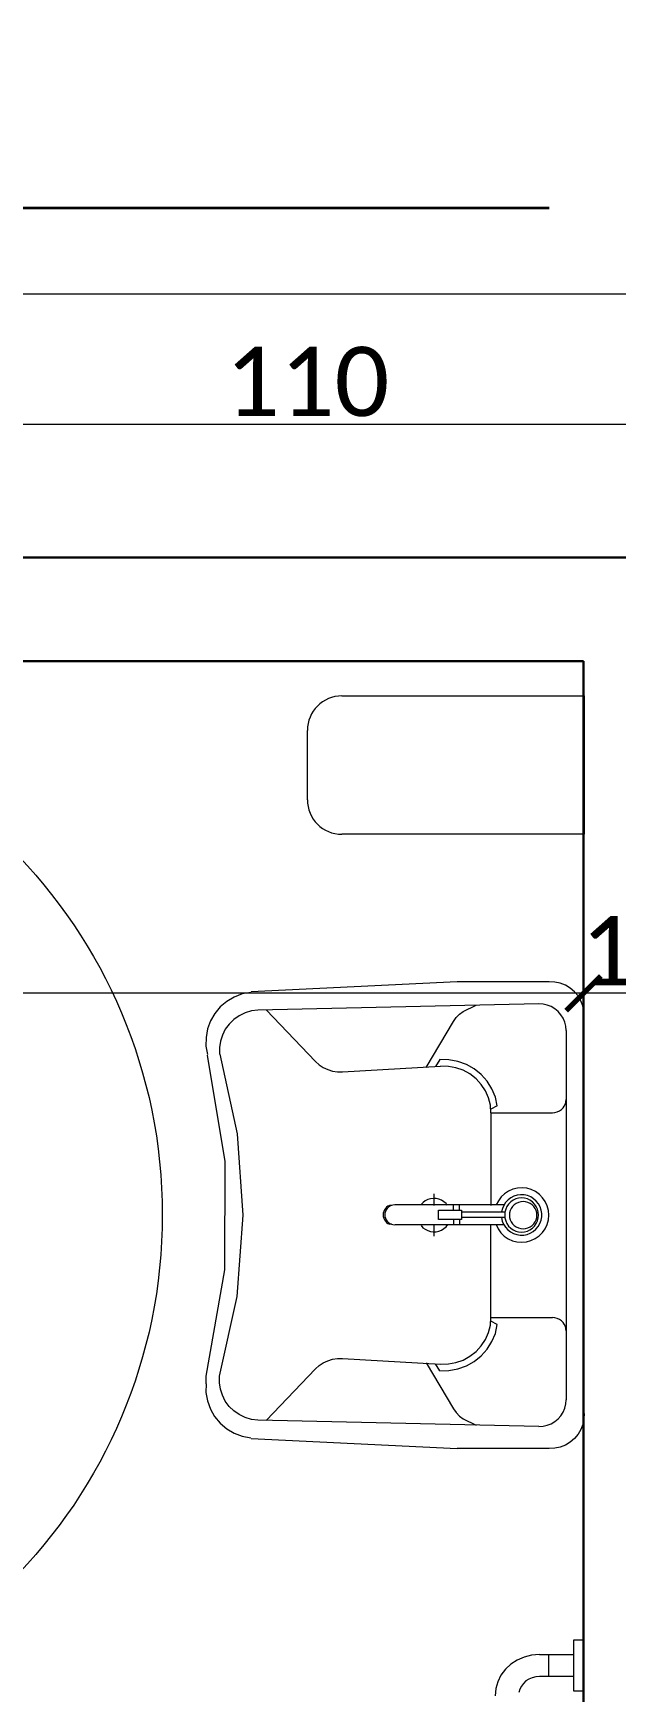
# Model space of a CAD drawing. Header units: centimetres. Extents: x -26724 to 60145, y -23645 to 6771.
# Drawn here: x -18664.7 to -18580.5, y -2839.2 to -2599.5 of the extents above; entities that cross this region are included whole.
import ezdxf

# ---------------------------------------------------------------- set-up
doc = ezdxf.new("R2010")
doc.units = ezdxf.units.CM
for name, pattern in [('ACAD_ISO04W100', [30, 24, -3, 0, -3]), ('AUSGEZOGEN', [0]), ('PUNKT2_S9', [0.35, 0.15, -0.1, 0, -0.1])]:
    doc.linetypes.add(name, pattern=pattern)
for name, color, linetype, lineweight in [('4.KOTE', 88, 'Continuous', 15), ('Moebel', 252, 'PUNKT2_S9', 13), ('zid', 7, 'Continuous', 40)]:
    doc.layers.add(name, color=color, linetype=linetype, lineweight=lineweight)
doc.layers.add('IZGLED 2', color=253, linetype='Continuous', lineweight=9, true_color=0x828282)
doc.styles.get("Standard").update_dxf_attribs({"font": 'calibri.ttf'})
doc.dimstyles.new('ja 1 50', dxfattribs={"dimtxt": 10, "dimasz": 5, "dimexe": 5, "dimexo": 5, "dimgap": 1, "dimtad": 1, "dimdec": 0, "dimtxsty": 'Standard', "dimblk": 'ARCHTICK', "dimcen": 2.5, "dimclrd": 256, "dimclrt": 7, "dimadec": 0, "dimazin": 0, "dimtfac": 1, "dimtdec": 0, "dimtix": 1, "dimtmove": 1, "dimatfit": 3, "dimldrblk": 'ARCHTICK', "dimfxl": 10, "dimfxlon": 1, "dimlwd": 0, "dimlwe": 9, "dimarcsym": 0})

# ---------------------------------------------------------------- blocks, each defined once
blk = doc.blocks.new('_ArchTick')
at = {"color": 0, "linetype": 'ByBlock', "const_width": 0.15}
blk.add_lwpolyline([(-0.5, -0.5), (0.5, 0.5)], dxfattribs=at)
blk = doc.blocks.new('*D2659')
at = {"layer": '4.KOTE', "color": 0, "lineweight": 9, "transparency": 16777216}
for p, q in [((-19851.49, -2772.29), (-19866.49, -2772.29)), ((-19854.88, -2922.3), (-19866.49, -2922.3))]:
    blk.add_line(p, q, dxfattribs=at)
at = {"layer": '4.KOTE', "lineweight": 0, "transparency": 16777216}
blk.add_line((-19861.49, -2772.29), (-19861.49, -2922.3), dxfattribs=at)
at = {"layer": 'Defpoints', "color": 0, "transparency": 16777216}
for p in [(0, -2772.29, 13.5), (-19861.49, -2922.3), (-19849.98, -2922.3, 13.5)]:
    blk.add_point(p, dxfattribs=at)
at = {"layer": '4.KOTE', "lineweight": 0, "transparency": 16777216, "xscale": 5, "yscale": 5, "zscale": 5}
for p, rotation in [((-19861.49, -2772.29), 90), ((-19861.49, -2922.3), 270)]:
    blk.add_blockref('_ArchTick', p, dxfattribs=dict(at, rotation=rotation))
at = {"layer": '4.KOTE', "color": 7, "transparency": 16777216, "insert": (-19867.61, -2847.29), "char_height": 10, "attachment_point": 5, "rotation": 90}
blk.add_mtext('150', dxfattribs=at)
blk = doc.blocks.new('*D2662')
at = {"layer": '4.KOTE', "color": 0, "lineweight": 9, "transparency": 16777216}
for p, q in [((-19656.35, -2602.26), (-19671.35, -2602.26)), ((-19666.35, -2667.26), (-19671.35, -2667.26))]:
    blk.add_line(p, q, dxfattribs=at)
at = {"layer": '4.KOTE', "lineweight": 0, "transparency": 16777216}
blk.add_line((-19666.35, -2602.26), (-19666.35, -2667.26), dxfattribs=at)
at = {"layer": 'Defpoints', "color": 0, "transparency": 16777216}
for p in [(0, -2602.26, 40.5), (-19666.35, -2667.26), (-19666.35, -2667.26)]:
    blk.add_point(p, dxfattribs=at)
at = {"layer": '4.KOTE', "lineweight": 0, "transparency": 16777216, "xscale": 5, "yscale": 5, "zscale": 5}
for p, rotation in [((-19666.35, -2602.26), 90), ((-19666.35, -2667.26), 270)]:
    blk.add_blockref('_ArchTick', p, dxfattribs=dict(at, rotation=rotation))
at = {"layer": '4.KOTE', "color": 7, "transparency": 16777216, "insert": (-19672.47, -2634.76), "char_height": 10, "attachment_point": 5, "rotation": 90}
blk.add_mtext('65', dxfattribs=at)
blk = doc.blocks.new('*D2670')
at = {"layer": '4.KOTE', "color": 0, "lineweight": 9, "transparency": 16777216}
for p, q in [((-18680.07, -2664.11), (-18680.07, -2651)), ((-18570.07, -2664.11), (-18570.07, -2651))]:
    blk.add_line(p, q, dxfattribs=at)
at = {"layer": '4.KOTE', "lineweight": 0, "transparency": 16777216}
blk.add_line((-18680.07, -2656), (-18570.07, -2656), dxfattribs=at)
at = {"layer": 'Defpoints', "color": 0, "transparency": 16777216}
for p in [(-18570.07, -2656), (-18680.07, -2675.26, 13.5), (-18570.07, -2675.26, 13.5)]:
    blk.add_point(p, dxfattribs=at)
at = {"layer": '4.KOTE', "lineweight": 0, "transparency": 16777216, "xscale": 5, "yscale": 5, "zscale": 5, "rotation": 180}
blk.add_blockref('_ArchTick', (-18680.07, -2656), dxfattribs=at)
at = {"layer": '4.KOTE', "lineweight": 0, "transparency": 16777216, "xscale": 5, "yscale": 5, "zscale": 5}
blk.add_blockref('_ArchTick', (-18570.07, -2656), dxfattribs=at)
at = {"layer": '4.KOTE', "color": 7, "transparency": 16777216, "insert": (-18625.07, -2649.88), "char_height": 10, "attachment_point": 5}
blk.add_mtext('110', dxfattribs=at)
blk = doc.blocks.new('*D2671')
at = {"layer": '4.KOTE', "color": 0, "lineweight": 9, "transparency": 16777216}
for p, q in [((-18955.07, -2646.51), (-18955.07, -2632.19)), ((-18570.07, -2646.51), (-18570.07, -2632.19))]:
    blk.add_line(p, q, dxfattribs=at)
at = {"layer": '4.KOTE', "lineweight": 0, "transparency": 16777216}
blk.add_line((-18570.07, -2637.19), (-18955.07, -2637.19), dxfattribs=at)
at = {"layer": 'Defpoints', "color": 0, "transparency": 16777216}
for p in [(-18955.07, -2637.19), (-18955.07, -2675.26, 13.5), (-18570.07, -2675.26, 13.5)]:
    blk.add_point(p, dxfattribs=at)
at = {"layer": '4.KOTE', "lineweight": 0, "transparency": 16777216, "xscale": 5, "yscale": 5, "zscale": 5, "rotation": 180}
blk.add_blockref('_ArchTick', (-18955.07, -2637.19), dxfattribs=at)
at = {"layer": '4.KOTE', "lineweight": 0, "transparency": 16777216, "xscale": 5, "yscale": 5, "zscale": 5}
blk.add_blockref('_ArchTick', (-18570.07, -2637.19), dxfattribs=at)
at = {"layer": '4.KOTE', "color": 7, "transparency": 16777216, "insert": (-18762.57, -2631.07), "char_height": 10, "attachment_point": 5}
blk.add_mtext('385', dxfattribs=at)
blk = doc.blocks.new('*D2672')
at = {"layer": '4.KOTE', "color": 0, "lineweight": 9, "transparency": 16777216}
for p, q in [((-18585.17, -2728.71), (-18585.17, -2743.24)), ((-18570.07, -2745.99), (-18570.07, -2733.24))]:
    blk.add_line(p, q, dxfattribs=at)
at = {"layer": '4.KOTE', "lineweight": 0, "transparency": 16777216}
for p, q in [((-18585.17, -2738.24), (-18590.17, -2738.24)), ((-18570.07, -2738.24), (-18585.17, -2738.24)), ((-18570.07, -2738.24), (-18565.07, -2738.24))]:
    blk.add_line(p, q, dxfattribs=at)
at = {"layer": 'Defpoints', "color": 0, "transparency": 16777216}
for p in [(-18585.17, -2690.26, 13.5), (-18585.17, -2738.24), (-18570.07, -2754.99, 13.5)]:
    blk.add_point(p, dxfattribs=at)
at = {"layer": '4.KOTE', "lineweight": 0, "transparency": 16777216, "xscale": 5, "yscale": 5, "zscale": 5}
blk.add_blockref('_ArchTick', (-18585.17, -2738.24), dxfattribs=at)
at = {"layer": '4.KOTE', "lineweight": 0, "transparency": 16777216, "xscale": 5, "yscale": 5, "zscale": 5, "rotation": 180}
blk.add_blockref('_ArchTick', (-18570.07, -2738.24), dxfattribs=at)
at = {"layer": '4.KOTE', "color": 7, "transparency": 16777216, "insert": (-18577.62, -2732.16), "char_height": 10, "attachment_point": 5}
blk.add_mtext('15', dxfattribs=at)
blk = doc.blocks.new('*D2673')
at = {"layer": '4.KOTE', "color": 0, "lineweight": 9, "transparency": 16777216}
for p, q in [((-18805.07, -2728.71), (-18805.07, -2743.24)), ((-18585.17, -2728.71), (-18585.17, -2743.24))]:
    blk.add_line(p, q, dxfattribs=at)
at = {"layer": '4.KOTE', "lineweight": 0, "transparency": 16777216}
blk.add_line((-18585.17, -2738.24), (-18805.07, -2738.24), dxfattribs=at)
at = {"layer": 'Defpoints', "color": 0, "transparency": 16777216}
for p in [(-18805.07, -2690.26, 13.5), (-18585.17, -2690.26, 13.5), (-18805.07, -2738.24)]:
    blk.add_point(p, dxfattribs=at)
at = {"layer": '4.KOTE', "lineweight": 0, "transparency": 16777216, "xscale": 5, "yscale": 5, "zscale": 5, "rotation": 180}
blk.add_blockref('_ArchTick', (-18805.07, -2738.24), dxfattribs=at)
at = {"layer": '4.KOTE', "lineweight": 0, "transparency": 16777216, "xscale": 5, "yscale": 5, "zscale": 5}
blk.add_blockref('_ArchTick', (-18585.17, -2738.24), dxfattribs=at)
at = {"layer": '4.KOTE', "color": 7, "transparency": 16777216, "insert": (-18695.12, -2732.12), "char_height": 10, "attachment_point": 5}
blk.add_mtext('220', dxfattribs=at)

msp = doc.modelspace()

# ---------------------------------------------------------------- linework, layer by layer
at = {"layer": 'IZGLED 2', "color": 32, "linetype": 'ACAD_ISO04W100', "lineweight": 35, "ltscale": 5}
msp.add_line((-19010.3, -2624.74), (-17833.63, -2624.74), dxfattribs=at)
at = {"layer": 'Moebel', "color": 252, "linetype": 'AUSGEZOGEN', "lineweight": 18, "transparency": 33554687}
for p, q in [((-18620.07, -2695.26, 13.5), (-18585.07, -2695.26, 13.5)), ((-18585.07, -2695.26, 13.5), (-18585.07, -2715.26, 13.5)), ((-18625.07, -2710.26, 13.5), (-18625.07, -2700.26, 13.5)), ((-18585.07, -2715.26, 13.5), (-18620.07, -2715.26, 13.5)), ((-18603.42, -2736.57, 13.5), (-18633.21, -2738.03, 13.5)), ((-18590.11, -2736.57, 13.5), (-18603.42, -2736.57, 13.5)), ((-18589.3, -2736.61, 13.5), (-18590.11, -2736.57, 13.5)), ((-18588.51, -2736.78, 13.5), (-18589.3, -2736.61, 13.5)), ((-18587.76, -2737.08, 13.5), (-18588.51, -2736.78, 13.5)), ((-18587.07, -2737.49, 13.5), (-18587.76, -2737.08, 13.5)), ((-18636.7, -2739.41, 13.5), (-18637.65, -2740.21, 13.5)), ((-18635.63, -2738.78, 13.5), (-18636.7, -2739.41, 13.5)), ((-18634.47, -2738.34, 13.5), (-18635.63, -2738.78, 13.5)), ((-18633.25, -2738.11, 13.5), (-18634.47, -2738.34, 13.5)), ((-18586.46, -2738.02, 13.5), (-18587.07, -2737.49, 13.5)), ((-18585.94, -2738.63, 13.5), (-18586.46, -2738.02, 13.5)), ((-18585.53, -2739.32, 13.5), (-18585.94, -2738.63, 13.5)), ((-18585.25, -2740.07, 13.5), (-18585.53, -2739.32, 13.5)), ((-18638.44, -2741.16, 13.5), (-18639.06, -2742.24, 13.5)), ((-18637.65, -2740.21, 13.5), (-18638.44, -2741.16, 13.5)), ((-18635.7, -2742.02, 13.5), (-18636.37, -2742.68, 13.5)), ((-18634.92, -2741.48, 13.5), (-18635.7, -2742.02, 13.5)), ((-18634.07, -2741.07, 13.5), (-18634.92, -2741.48, 13.5)), ((-18633.16, -2740.79, 13.5), (-18634.07, -2741.07, 13.5)), ((-18632.22, -2740.67, 13.5), (-18633.16, -2740.79, 13.5)), ((-18591.61, -2739.77, 13.5), (-18632.22, -2740.67, 13.5)), ((-18631, -2740.64, 13.5), (-18623.89, -2748.09, 13.5)), ((-18603.93, -2742.32, 13.5), (-18603.55, -2741.76, 13.5)), ((-18603.55, -2741.76, 13.5), (-18603.08, -2741.27, 13.5)), ((-18603.08, -2741.27, 13.5), (-18602.54, -2740.86, 13.5)), ((-18602.54, -2740.86, 13.5), (-18600.66, -2739.97, 13.5)), ((-18590.99, -2739.81, 13.5), (-18591.61, -2739.77, 13.5)), ((-18590.4, -2739.94, 13.5), (-18590.99, -2739.81, 13.5)), ((-18589.82, -2740.16, 13.5), (-18590.4, -2739.94, 13.5)), ((-18589.3, -2740.48, 13.5), (-18589.82, -2740.16, 13.5)), ((-18588.83, -2740.87, 13.5), (-18589.3, -2740.48, 13.5)), ((-18588.42, -2741.33, 13.5), (-18588.83, -2740.87, 13.5)), ((-18588.1, -2741.85, 13.5), (-18588.42, -2741.33, 13.5)), ((-18587.86, -2742.42, 13.5), (-18588.1, -2741.85, 13.5)), ((-18585.09, -2740.85, 13.5), (-18585.25, -2740.07, 13.5)), ((-18585.07, -2741.65, 13.5), (-18585.09, -2740.85, 13.5)), ((-18585.07, -2798.95, 13.5), (-18585.07, -2741.65, 13.5)), ((-18639.49, -2743.4, 13.5), (-18639.71, -2744.62, 13.5)), ((-18639.06, -2742.24, 13.5), (-18639.49, -2743.4, 13.5)), ((-18637.35, -2744.27, 13.5), (-18637.64, -2745.17, 13.5)), ((-18636.93, -2743.44, 13.5), (-18637.35, -2744.27, 13.5)), ((-18636.37, -2742.68, 13.5), (-18636.93, -2743.44, 13.5)), ((-18607.88, -2748.98, 13.5), (-18603.93, -2742.32, 13.5)), ((-18587.71, -2743.01, 13.5), (-18587.86, -2742.42, 13.5)), ((-18587.67, -2743.63, 13.5), (-18587.71, -2743.01, 13.5)), ((-18587.67, -2743.63, 13.5), (-18587.67, -2796.98, 13.5)), ((-18639.71, -2744.62, 13.5), (-18639.72, -2745.86, 13.5)), ((-18639.72, -2745.86, 13.5), (-18639.52, -2747.09, 13.5)), ((-18637.64, -2745.17, 13.5), (-18637.77, -2746.09, 13.5)), ((-18637.77, -2746.09, 13.5), (-18637.75, -2747.03, 13.5)), ((-18636.94, -2762.57, 13.5), (-18639.5, -2747.16, 13.5)), ((-18637.68, -2747.06, 13.5), (-18637.68, -2747.06, 13.5)), ((-18635.17, -2758.57, 13.5), (-18637.68, -2747.06, 13.5)), ((-18623.89, -2748.09, 13.5), (-18623.36, -2748.57, 13.5)), ((-18623.36, -2748.57, 13.5), (-18622.77, -2748.97, 13.5)), ((-18622.77, -2748.97, 13.5), (-18622.12, -2749.27, 13.5)), ((-18620.01, -2749.6, 13.5), (-18605.81, -2748.78, 13.5)), ((-18605.9, -2747.83, 13.5), (-18606.55, -2748.83, 13.5)), ((-18604.6, -2747.85, 13.5), (-18605.9, -2747.83, 13.5)), ((-18604.69, -2748.8, 13.5), (-18605.81, -2748.79, 13.5)), ((-18603.6, -2749, 13.5), (-18604.69, -2748.8, 13.5)), ((-18603.31, -2748.08, 13.5), (-18604.6, -2747.85, 13.5)), ((-18602.54, -2749.37, 13.5), (-18603.6, -2749, 13.5)), ((-18602.08, -2748.52, 13.5), (-18603.31, -2748.08, 13.5)), ((-18600.95, -2749.16, 13.5), (-18602.08, -2748.52, 13.5)), ((-18599.93, -2749.97, 13.5), (-18600.95, -2749.16, 13.5)), ((-18622.12, -2749.27, 13.5), (-18621.44, -2749.48, 13.5)), ((-18621.44, -2749.48, 13.5), (-18620.73, -2749.59, 13.5)), ((-18620.73, -2749.59, 13.5), (-18620.01, -2749.6, 13.5)), ((-18601.57, -2749.9, 13.5), (-18602.54, -2749.37, 13.5)), ((-18600.69, -2750.59, 13.5), (-18601.57, -2749.9, 13.5)), ((-18599.94, -2751.4, 13.5), (-18600.69, -2750.59, 13.5)), ((-18599.34, -2752.32, 13.5), (-18599.94, -2751.4, 13.5)), ((-18599.07, -2750.94, 13.5), (-18599.93, -2749.97, 13.5)), ((-18598.39, -2752.04, 13.5), (-18599.07, -2750.94, 13.5)), ((-18598.89, -2753.33, 13.5), (-18599.34, -2752.32, 13.5)), ((-18598.62, -2754.4, 13.5), (-18598.89, -2753.33, 13.5)), ((-18597.9, -2753.23, 13.5), (-18598.39, -2752.04, 13.5)), ((-18597.62, -2754.49, 13.5), (-18597.9, -2753.23, 13.5)), ((-18587.78, -2754.23, 13.5), (-18587.7, -2753.91, 13.5)), ((-18587.7, -2753.91, 13.5), (-18587.67, -2753.57, 13.5)), ((-18598.53, -2755.5, 13.5), (-18598.62, -2754.4, 13.5)), ((-18597.62, -2754.49, 13.5), (-18598.55, -2754.97, 13.5)), ((-18598.53, -2755.5, 13.5), (-18589.62, -2755.5, 13.5)), ((-18598.53, -2755.5, 13.5), (-18598.53, -2768.9, 13.5)), ((-18589.62, -2755.5, 13.5), (-18589.28, -2755.47, 13.5)), ((-18589.28, -2755.47, 13.5), (-18588.95, -2755.38, 13.5)), ((-18588.95, -2755.38, 13.5), (-18588.64, -2755.24, 13.5)), ((-18588.64, -2755.24, 13.5), (-18588.36, -2755.05, 13.5)), ((-18588.36, -2755.05, 13.5), (-18588.12, -2754.81, 13.5)), ((-18588.12, -2754.81, 13.5), (-18587.93, -2754.54, 13.5)), ((-18587.93, -2754.54, 13.5), (-18587.78, -2754.23, 13.5)), ((-18634.33, -2770.32, 13.5), (-18635.17, -2758.57, 13.5)), ((-18637.01, -2778.2, 13.5), (-18636.94, -2762.57, 13.5)), ((-18608.02, -2768.25, 13.5), (-18608.35, -2768.49, 13.5)), ((-18607.65, -2768.06, 13.5), (-18608.02, -2768.25, 13.5)), ((-18607.26, -2767.95, 13.5), (-18607.65, -2768.06, 13.5)), ((-18606.86, -2767.9, 13.5), (-18607.26, -2767.95, 13.5)), ((-18606.45, -2767.91, 13.5), (-18606.86, -2767.9, 13.5)), ((-18606.76, -2768.9, 13.5), (-18606.76, -2767.24, 13.5)), ((-18606.05, -2768, 13.5), (-18606.45, -2767.91, 13.5)), ((-18605.67, -2768.15, 13.5), (-18606.05, -2768, 13.5)), ((-18605.32, -2768.37, 13.5), (-18605.67, -2768.15, 13.5)), ((-18605.02, -2768.64, 13.5), (-18605.32, -2768.37, 13.5)), ((-18597.46, -2768.22, 13.5), (-18597.77, -2768.83, 13.5)), ((-18597.06, -2767.67, 13.5), (-18597.46, -2768.22, 13.5)), ((-18596.57, -2767.2, 13.5), (-18597.06, -2767.67, 13.5)), ((-18596, -2766.83, 13.5), (-18596.57, -2767.2, 13.5)), ((-18596.06, -2768.1, 13.5), (-18596.41, -2768.47, 13.5)), ((-18595.66, -2767.8, 13.5), (-18596.06, -2768.1, 13.5)), ((-18595.38, -2766.55, 13.5), (-18596, -2766.83, 13.5)), ((-18595.68, -2768.38, 13.5), (-18595.98, -2768.69, 13.5)), ((-18595.33, -2768.14, 13.5), (-18595.68, -2768.38, 13.5)), ((-18595.22, -2767.57, 13.5), (-18595.66, -2767.8, 13.5)), ((-18594.72, -2766.39, 13.5), (-18595.38, -2766.55, 13.5)), ((-18594.94, -2767.95, 13.5), (-18595.33, -2768.14, 13.5)), ((-18594.74, -2767.42, 13.5), (-18595.22, -2767.57, 13.5)), ((-18594.53, -2767.84, 13.5), (-18594.94, -2767.95, 13.5)), ((-18594.25, -2767.36, 13.5), (-18594.74, -2767.42, 13.5)), ((-18594.04, -2766.34, 13.5), (-18594.72, -2766.39, 13.5)), ((-18594.22, -2768.37, 13.5), (-18594.56, -2768.45, 13.5)), ((-18594.11, -2767.8, 13.5), (-18594.53, -2767.84, 13.5)), ((-18593.75, -2767.38, 13.5), (-18594.25, -2767.36, 13.5)), ((-18593.87, -2768.34, 13.5), (-18594.22, -2768.37, 13.5)), ((-18593.68, -2767.84, 13.5), (-18594.11, -2767.8, 13.5)), ((-18593.36, -2766.41, 13.5), (-18594.04, -2766.34, 13.5)), ((-18593.53, -2768.37, 13.5), (-18593.87, -2768.34, 13.5)), ((-18593.26, -2767.48, 13.5), (-18593.75, -2767.38, 13.5)), ((-18593.27, -2767.95, 13.5), (-18593.68, -2767.84, 13.5)), ((-18593.19, -2768.45, 13.5), (-18593.53, -2768.37, 13.5)), ((-18592.7, -2766.6, 13.5), (-18593.36, -2766.41, 13.5)), ((-18592.89, -2768.14, 13.5), (-18593.27, -2767.95, 13.5)), ((-18592.79, -2767.67, 13.5), (-18593.26, -2767.48, 13.5)), ((-18592.54, -2768.38, 13.5), (-18592.89, -2768.14, 13.5)), ((-18592.37, -2767.93, 13.5), (-18592.79, -2767.67, 13.5)), ((-18592.09, -2766.9, 13.5), (-18592.7, -2766.6, 13.5)), ((-18592.24, -2768.69, 13.5), (-18592.54, -2768.38, 13.5)), ((-18591.99, -2768.26, 13.5), (-18592.37, -2767.93, 13.5)), ((-18591.54, -2767.3, 13.5), (-18592.09, -2766.9, 13.5)), ((-18591.68, -2768.65, 13.5), (-18591.99, -2768.26, 13.5)), ((-18591.06, -2767.78, 13.5), (-18591.54, -2767.3, 13.5)), ((-18590.68, -2768.35, 13.5), (-18591.06, -2767.78, 13.5)), ((-18590.4, -2768.97, 13.5), (-18590.68, -2768.35, 13.5)), ((-18635.2, -2782.07, 13.5), (-18634.33, -2770.32, 13.5)), ((-18614.09, -2770.02, 13.5), (-18614.11, -2770.26, 13.5)), ((-18614.11, -2770.26, 13.5), (-18614.09, -2770.5, 13.5)), ((-18614.03, -2769.78, 13.5), (-18614.09, -2770.02, 13.5)), ((-18614.09, -2770.5, 13.5), (-18614.03, -2770.74, 13.5)), ((-18613.93, -2769.55, 13.5), (-18614.03, -2769.78, 13.5)), ((-18614.03, -2770.74, 13.5), (-18613.93, -2770.96, 13.5)), ((-18613.79, -2769.35, 13.5), (-18613.93, -2769.55, 13.5)), ((-18613.85, -2770.01, 13.5), (-18613.87, -2770.26, 13.5)), ((-18613.87, -2770.26, 13.5), (-18613.85, -2770.51, 13.5)), ((-18613.78, -2769.77, 13.5), (-18613.85, -2770.01, 13.5)), ((-18613.85, -2770.51, 13.5), (-18613.78, -2770.75, 13.5)), ((-18613.63, -2769.17, 13.5), (-18613.79, -2769.35, 13.5)), ((-18613.68, -2769.54, 13.5), (-18613.78, -2769.77, 13.5)), ((-18613.78, -2770.75, 13.5), (-18613.68, -2770.97, 13.5)), ((-18613.53, -2769.34, 13.5), (-18613.68, -2769.54, 13.5)), ((-18613.43, -2769.02, 13.5), (-18613.63, -2769.17, 13.5)), ((-18613.36, -2769.16, 13.5), (-18613.53, -2769.34, 13.5)), ((-18613.21, -2768.91, 13.5), (-18613.43, -2769.02, 13.5)), ((-18613.15, -2769.02, 13.5), (-18613.36, -2769.16, 13.5)), ((-18612.91, -2768.91, 13.5), (-18613.21, -2768.91, 13.5)), ((-18612.93, -2768.92, 13.5), (-18613.15, -2769.02, 13.5)), ((-18612.69, -2768.85, 13.5), (-18612.93, -2768.92, 13.5)), ((-18612.44, -2768.83, 13.5), (-18612.69, -2768.85, 13.5)), ((-18596.65, -2768.83, 13.5), (-18612.44, -2768.83, 13.5)), ((-18608.35, -2768.49, 13.5), (-18608.63, -2768.78, 13.5)), ((-18606.11, -2769.57, 13.5), (-18602.81, -2769.57, 13.5)), ((-18606.11, -2770.95, 13.5), (-18606.11, -2769.57, 13.5)), ((-18604.84, -2768.9, 13.5), (-18605.02, -2768.64, 13.5)), ((-18603.93, -2769.57, 13.5), (-18603.93, -2768.83, 13.5)), ((-18603.08, -2769.57, 13.5), (-18603.08, -2768.83, 13.5)), ((-18602.81, -2769.57, 13.5), (-18602.81, -2770.95, 13.5)), ((-18596.55, -2769.89, 13.5), (-18602.81, -2769.89, 13.5)), ((-18596.55, -2770.66, 13.5), (-18602.81, -2770.66, 13.5)), ((-18597.77, -2768.83, 13.5), (-18597.77, -2768.83, 13.5)), ((-18597.01, -2770.66, 13.5), (-18596.9, -2771.15, 13.5)), ((-18596.88, -2769.35, 13.5), (-18597, -2769.83, 13.5)), ((-18597, -2769.83, 13.5), (-18597, -2769.83, 13.5)), ((-18596.68, -2768.89, 13.5), (-18596.88, -2769.35, 13.5)), ((-18596.41, -2768.47, 13.5), (-18596.68, -2768.89, 13.5)), ((-18596.51, -2769.85, 13.5), (-18596.55, -2770.28, 13.5)), ((-18596.55, -2770.28, 13.5), (-18596.51, -2770.71, 13.5)), ((-18596.4, -2769.43, 13.5), (-18596.51, -2769.85, 13.5)), ((-18596.51, -2770.71, 13.5), (-18596.4, -2771.12, 13.5)), ((-18596.22, -2769.04, 13.5), (-18596.4, -2769.43, 13.5)), ((-18595.98, -2768.69, 13.5), (-18596.22, -2769.04, 13.5)), ((-18595.84, -2769.96, 13.5), (-18595.87, -2770.3, 13.5)), ((-18595.87, -2770.3, 13.5), (-18595.84, -2770.64, 13.5)), ((-18595.75, -2769.63, 13.5), (-18595.84, -2769.96, 13.5)), ((-18595.84, -2770.64, 13.5), (-18595.75, -2770.98, 13.5)), ((-18595.6, -2769.32, 13.5), (-18595.75, -2769.63, 13.5)), ((-18595.4, -2769.04, 13.5), (-18595.6, -2769.32, 13.5)), ((-18595.4, -2769.04, 13.5), (-18595.6, -2769.32, 13.5)), ((-18595.16, -2768.8, 13.5), (-18595.4, -2769.04, 13.5)), ((-18594.87, -2768.6, 13.5), (-18595.16, -2768.8, 13.5)), ((-18594.56, -2768.45, 13.5), (-18594.87, -2768.6, 13.5)), ((-18592.88, -2768.6, 13.5), (-18593.19, -2768.45, 13.5)), ((-18592.59, -2768.8, 13.5), (-18592.88, -2768.6, 13.5)), ((-18592.34, -2769.04, 13.5), (-18592.59, -2768.8, 13.5)), ((-18592.34, -2769.04, 13.5), (-18592.59, -2768.8, 13.5)), ((-18592.14, -2769.32, 13.5), (-18592.34, -2769.04, 13.5)), ((-18591.99, -2769.04, 13.5), (-18592.24, -2768.69, 13.5)), ((-18592, -2769.63, 13.5), (-18592.14, -2769.32, 13.5)), ((-18591.91, -2769.96, 13.5), (-18592, -2769.63, 13.5)), ((-18592, -2770.98, 13.5), (-18591.91, -2770.64, 13.5)), ((-18591.81, -2769.43, 13.5), (-18591.99, -2769.04, 13.5)), ((-18591.88, -2770.3, 13.5), (-18591.91, -2769.96, 13.5)), ((-18591.91, -2770.64, 13.5), (-18591.88, -2770.3, 13.5)), ((-18591.7, -2769.85, 13.5), (-18591.81, -2769.43, 13.5)), ((-18591.81, -2771.12, 13.5), (-18591.7, -2770.71, 13.5)), ((-18591.67, -2770.28, 13.5), (-18591.7, -2769.85, 13.5)), ((-18591.67, -2770.28, 13.5), (-18591.7, -2769.85, 13.5)), ((-18591.7, -2770.71, 13.5), (-18591.67, -2770.28, 13.5)), ((-18591.44, -2769.09, 13.5), (-18591.68, -2768.65, 13.5)), ((-18591.27, -2769.56, 13.5), (-18591.44, -2769.09, 13.5)), ((-18591.29, -2771.05, 13.5), (-18591.2, -2770.56, 13.5)), ((-18591.19, -2770.06, 13.5), (-18591.27, -2769.56, 13.5)), ((-18591.2, -2770.56, 13.5), (-18591.19, -2770.06, 13.5)), ((-18590.23, -2769.62, 13.5), (-18590.4, -2768.97, 13.5)), ((-18590.24, -2770.98, 13.5), (-18590.17, -2770.3, 13.5)), ((-18590.17, -2770.3, 13.5), (-18590.23, -2769.62, 13.5)), ((-18613.93, -2770.96, 13.5), (-18613.79, -2771.17, 13.5)), ((-18613.79, -2771.17, 13.5), (-18613.63, -2771.35, 13.5)), ((-18613.68, -2770.97, 13.5), (-18613.53, -2771.18, 13.5)), ((-18613.63, -2771.35, 13.5), (-18613.43, -2771.49, 13.5)), ((-18613.53, -2771.18, 13.5), (-18613.36, -2771.35, 13.5)), ((-18613.43, -2771.49, 13.5), (-18613.21, -2771.61, 13.5)), ((-18613.36, -2771.35, 13.5), (-18613.15, -2771.5, 13.5)), ((-18612.91, -2771.61, 13.5), (-18613.21, -2771.61, 13.5)), ((-18613.15, -2771.5, 13.5), (-18612.93, -2771.6, 13.5)), ((-18612.93, -2771.6, 13.5), (-18612.69, -2771.67, 13.5)), ((-18612.69, -2771.67, 13.5), (-18612.44, -2771.69, 13.5)), ((-18596.67, -2771.69, 13.5), (-18612.39, -2771.69, 13.5)), ((-18608.64, -2771.82, 13.5), (-18608.36, -2772.11, 13.5)), ((-18608.36, -2772.11, 13.5), (-18608.03, -2772.35, 13.5)), ((-18608.03, -2772.35, 13.5), (-18607.66, -2772.54, 13.5)), ((-18607.66, -2772.54, 13.5), (-18607.27, -2772.66, 13.5)), ((-18607.27, -2772.66, 13.5), (-18606.87, -2772.71, 13.5)), ((-18606.87, -2772.71, 13.5), (-18606.46, -2772.69, 13.5)), ((-18606.76, -2773.36, 13.5), (-18606.76, -2771.69, 13.5)), ((-18606.46, -2772.69, 13.5), (-18606.06, -2772.61, 13.5)), ((-18602.81, -2770.95, 13.5), (-18606.11, -2770.95, 13.5)), ((-18606.06, -2772.61, 13.5), (-18605.68, -2772.46, 13.5)), ((-18605.68, -2772.46, 13.5), (-18605.33, -2772.24, 13.5)), ((-18605.33, -2772.24, 13.5), (-18605.03, -2771.97, 13.5)), ((-18605.03, -2771.97, 13.5), (-18604.77, -2771.66, 13.5)), ((-18603.93, -2770.95, 13.5), (-18603.93, -2771.72, 13.5)), ((-18603.08, -2770.95, 13.5), (-18603.08, -2771.72, 13.5)), ((-18598.53, -2785.11, 13.5), (-18598.53, -2771.69, 13.5)), ((-18597.79, -2771.67, 13.5), (-18597.49, -2772.29, 13.5)), ((-18597.49, -2772.29, 13.5), (-18597.09, -2772.84, 13.5)), ((-18597.09, -2772.84, 13.5), (-18596.61, -2773.32, 13.5)), ((-18596.9, -2771.15, 13.5), (-18596.71, -2771.61, 13.5)), ((-18596.71, -2771.61, 13.5), (-18596.44, -2772.04, 13.5)), ((-18596.44, -2772.04, 13.5), (-18596.11, -2772.41, 13.5)), ((-18596.4, -2771.12, 13.5), (-18596.22, -2771.51, 13.5)), ((-18596.22, -2771.51, 13.5), (-18595.98, -2771.87, 13.5)), ((-18596.11, -2772.41, 13.5), (-18595.71, -2772.72, 13.5)), ((-18595.98, -2771.87, 13.5), (-18595.68, -2772.17, 13.5)), ((-18595.75, -2770.98, 13.5), (-18595.6, -2771.29, 13.5)), ((-18595.71, -2772.72, 13.5), (-18595.27, -2772.96, 13.5)), ((-18595.68, -2772.17, 13.5), (-18595.33, -2772.42, 13.5)), ((-18595.6, -2771.29, 13.5), (-18595.4, -2771.57, 13.5)), ((-18595.4, -2771.57, 13.5), (-18595.16, -2771.81, 13.5)), ((-18595.33, -2772.42, 13.5), (-18594.94, -2772.6, 13.5)), ((-18595.27, -2772.96, 13.5), (-18594.8, -2773.12, 13.5)), ((-18595.16, -2771.81, 13.5), (-18594.87, -2772.01, 13.5)), ((-18594.94, -2772.6, 13.5), (-18594.53, -2772.71, 13.5)), ((-18594.87, -2772.01, 13.5), (-18594.56, -2772.15, 13.5)), ((-18594.8, -2773.12, 13.5), (-18594.31, -2773.19, 13.5)), ((-18594.56, -2772.15, 13.5), (-18594.22, -2772.24, 13.5)), ((-18594.53, -2772.71, 13.5), (-18594.11, -2772.75, 13.5)), ((-18594.31, -2773.19, 13.5), (-18593.8, -2773.19, 13.5)), ((-18594.22, -2772.24, 13.5), (-18593.87, -2772.27, 13.5)), ((-18594.11, -2772.75, 13.5), (-18593.68, -2772.71, 13.5)), ((-18593.87, -2772.27, 13.5), (-18593.53, -2772.24, 13.5)), ((-18593.8, -2773.19, 13.5), (-18593.31, -2773.09, 13.5)), ((-18593.68, -2772.71, 13.5), (-18593.27, -2772.6, 13.5)), ((-18593.53, -2772.24, 13.5), (-18593.19, -2772.15, 13.5)), ((-18593.31, -2773.09, 13.5), (-18592.85, -2772.91, 13.5)), ((-18593.27, -2772.6, 13.5), (-18592.89, -2772.42, 13.5)), ((-18593.19, -2772.15, 13.5), (-18592.88, -2772.01, 13.5)), ((-18592.89, -2772.42, 13.5), (-18592.54, -2772.17, 13.5)), ((-18592.88, -2772.01, 13.5), (-18592.59, -2771.81, 13.5)), ((-18592.85, -2772.91, 13.5), (-18592.41, -2772.66, 13.5)), ((-18592.59, -2771.81, 13.5), (-18592.34, -2771.57, 13.5)), ((-18592.54, -2772.17, 13.5), (-18592.24, -2771.87, 13.5)), ((-18592.41, -2772.66, 13.5), (-18592.03, -2772.34, 13.5)), ((-18592.34, -2771.57, 13.5), (-18592.14, -2771.29, 13.5)), ((-18592.24, -2771.87, 13.5), (-18591.99, -2771.51, 13.5)), ((-18592.14, -2771.29, 13.5), (-18592, -2770.98, 13.5)), ((-18592.03, -2772.34, 13.5), (-18591.71, -2771.95, 13.5)), ((-18591.99, -2771.51, 13.5), (-18591.81, -2771.12, 13.5)), ((-18591.71, -2771.95, 13.5), (-18591.46, -2771.52, 13.5)), ((-18591.58, -2773.29, 13.5), (-18591.1, -2772.81, 13.5)), ((-18591.46, -2771.52, 13.5), (-18591.29, -2771.05, 13.5)), ((-18591.1, -2772.81, 13.5), (-18590.71, -2772.26, 13.5)), ((-18590.71, -2772.26, 13.5), (-18590.42, -2771.64, 13.5)), ((-18590.42, -2771.64, 13.5), (-18590.24, -2770.98, 13.5)), ((-18596.61, -2773.32, 13.5), (-18596.05, -2773.7, 13.5)), ((-18596.05, -2773.7, 13.5), (-18595.43, -2773.99, 13.5)), ((-18595.43, -2773.99, 13.5), (-18594.77, -2774.16, 13.5)), ((-18594.77, -2774.16, 13.5), (-18594.09, -2774.21, 13.5)), ((-18594.09, -2774.21, 13.5), (-18593.41, -2774.15, 13.5)), ((-18593.41, -2774.15, 13.5), (-18592.75, -2773.97, 13.5)), ((-18592.75, -2773.97, 13.5), (-18592.14, -2773.68, 13.5)), ((-18592.14, -2773.68, 13.5), (-18591.58, -2773.29, 13.5)), ((-18639.71, -2793.58, 13.5), (-18637.01, -2778.2, 13.5)), ((-18637.75, -2793.58, 13.5), (-18635.2, -2782.07, 13.5)), ((-18598.62, -2786.21, 13.5), (-18598.53, -2785.11, 13.5)), ((-18598.53, -2785.11, 13.5), (-18589.62, -2785.11, 13.5)), ((-18589.28, -2785.14, 13.5), (-18589.62, -2785.11, 13.5)), ((-18588.95, -2785.23, 13.5), (-18589.28, -2785.14, 13.5)), ((-18599.34, -2788.28, 13.5), (-18598.89, -2787.27, 13.5)), ((-18598.89, -2787.27, 13.5), (-18598.62, -2786.21, 13.5)), ((-18597.62, -2786.12, 13.5), (-18598.55, -2785.63, 13.5)), ((-18598.39, -2788.57, 13.5), (-18597.9, -2787.38, 13.5)), ((-18597.9, -2787.38, 13.5), (-18597.62, -2786.12, 13.5)), ((-18588.64, -2785.37, 13.5), (-18588.95, -2785.23, 13.5)), ((-18588.36, -2785.56, 13.5), (-18588.64, -2785.37, 13.5)), ((-18588.12, -2785.8, 13.5), (-18588.36, -2785.56, 13.5)), ((-18587.93, -2786.07, 13.5), (-18588.12, -2785.8, 13.5)), ((-18587.78, -2786.37, 13.5), (-18587.93, -2786.07, 13.5)), ((-18587.7, -2786.7, 13.5), (-18587.78, -2786.37, 13.5)), ((-18587.67, -2787.03, 13.5), (-18587.7, -2786.7, 13.5)), ((-18600.69, -2790.02, 13.5), (-18599.94, -2789.21, 13.5)), ((-18599.94, -2789.21, 13.5), (-18599.34, -2788.28, 13.5)), ((-18599.93, -2790.64, 13.5), (-18599.07, -2789.67, 13.5)), ((-18599.07, -2789.67, 13.5), (-18598.39, -2788.57, 13.5)), ((-18623.89, -2792.51, 13.5), (-18623.36, -2792.03, 13.5)), ((-18623.36, -2792.03, 13.5), (-18622.77, -2791.64, 13.5)), ((-18622.77, -2791.64, 13.5), (-18622.12, -2791.33, 13.5)), ((-18622.12, -2791.33, 13.5), (-18621.44, -2791.12, 13.5)), ((-18621.44, -2791.12, 13.5), (-18620.73, -2791.01, 13.5)), ((-18620.73, -2791.01, 13.5), (-18620.01, -2791.01, 13.5)), ((-18620.01, -2791.01, 13.5), (-18605.81, -2791.82, 13.5)), ((-18607.88, -2791.63, 13.5), (-18603.93, -2798.29, 13.5)), ((-18605.9, -2792.78, 13.5), (-18606.55, -2791.77, 13.5)), ((-18605.81, -2791.82, 13.5), (-18604.69, -2791.8, 13.5)), ((-18604.69, -2791.8, 13.5), (-18603.6, -2791.61, 13.5)), ((-18603.6, -2791.61, 13.5), (-18602.54, -2791.24, 13.5)), ((-18603.31, -2792.53, 13.5), (-18602.08, -2792.09, 13.5)), ((-18602.54, -2791.24, 13.5), (-18601.57, -2790.7, 13.5)), ((-18602.08, -2792.09, 13.5), (-18600.95, -2791.45, 13.5)), ((-18601.57, -2790.7, 13.5), (-18600.69, -2790.02, 13.5)), ((-18600.95, -2791.45, 13.5), (-18599.93, -2790.64, 13.5)), ((-18639.71, -2794.66, 13.5), (-18639.72, -2795.91, 13.5)), ((-18639.71, -2794.66, 13.5), (-18639.71, -2793.58, 13.5)), ((-18637.77, -2794.51, 13.5), (-18637.75, -2793.58, 13.5)), ((-18637.64, -2795.44, 13.5), (-18637.77, -2794.51, 13.5)), ((-18631, -2799.96, 13.5), (-18623.89, -2792.51, 13.5)), ((-18605.9, -2792.78, 13.5), (-18604.6, -2792.76, 13.5)), ((-18604.6, -2792.76, 13.5), (-18603.31, -2792.53, 13.5)), ((-18639.72, -2795.91, 13.5), (-18639.5, -2797.14, 13.5)), ((-18639.5, -2797.14, 13.5), (-18639.08, -2798.32, 13.5)), ((-18637.35, -2796.33, 13.5), (-18637.64, -2795.44, 13.5)), ((-18636.93, -2797.17, 13.5), (-18637.35, -2796.33, 13.5)), ((-18636.37, -2797.93, 13.5), (-18636.93, -2797.17, 13.5)), ((-18587.71, -2797.59, 13.5), (-18587.67, -2796.98, 13.5)), ((-18639.08, -2798.32, 13.5), (-18638.47, -2799.41, 13.5)), ((-18638.47, -2799.41, 13.5), (-18637.67, -2800.37, 13.5)), ((-18635.7, -2798.58, 13.5), (-18636.37, -2797.93, 13.5)), ((-18634.92, -2799.13, 13.5), (-18635.7, -2798.58, 13.5)), ((-18634.07, -2799.54, 13.5), (-18634.92, -2799.13, 13.5)), ((-18633.16, -2799.81, 13.5), (-18634.07, -2799.54, 13.5)), ((-18603.93, -2798.29, 13.5), (-18603.55, -2798.84, 13.5)), ((-18603.55, -2798.84, 13.5), (-18603.08, -2799.33, 13.5)), ((-18603.08, -2799.33, 13.5), (-18602.54, -2799.74, 13.5)), ((-18588.83, -2799.74, 13.5), (-18588.42, -2799.28, 13.5)), ((-18588.42, -2799.28, 13.5), (-18588.1, -2798.75, 13.5)), ((-18588.1, -2798.75, 13.5), (-18587.86, -2798.19, 13.5)), ((-18587.86, -2798.19, 13.5), (-18587.71, -2797.59, 13.5)), ((-18585.07, -2798.95, 13.5), (-18585.09, -2799.75, 13.5)), ((-18637.67, -2800.37, 13.5), (-18636.72, -2801.18, 13.5)), ((-18636.72, -2801.18, 13.5), (-18635.65, -2801.82, 13.5)), ((-18635.65, -2801.82, 13.5), (-18634.48, -2802.26, 13.5)), ((-18632.22, -2799.93, 13.5), (-18633.16, -2799.81, 13.5)), ((-18591.61, -2800.84, 13.5), (-18632.22, -2799.93, 13.5)), ((-18602.54, -2799.74, 13.5), (-18600.66, -2800.63, 13.5)), ((-18591.61, -2800.84, 13.5), (-18590.99, -2800.8, 13.5)), ((-18590.99, -2800.8, 13.5), (-18590.4, -2800.67, 13.5)), ((-18590.4, -2800.67, 13.5), (-18589.82, -2800.44, 13.5)), ((-18589.82, -2800.44, 13.5), (-18589.3, -2800.13, 13.5)), ((-18589.3, -2800.13, 13.5), (-18588.83, -2799.74, 13.5)), ((-18585.94, -2801.97, 13.5), (-18586.46, -2802.59, 13.5)), ((-18585.53, -2801.28, 13.5), (-18585.94, -2801.97, 13.5)), ((-18585.25, -2800.54, 13.5), (-18585.53, -2801.28, 13.5)), ((-18585.09, -2799.75, 13.5), (-18585.25, -2800.54, 13.5)), ((-18634.48, -2802.26, 13.5), (-18633.25, -2802.5, 13.5)), ((-18633.21, -2802.57, 13.5), (-18603.42, -2804.03, 13.5)), ((-18590.11, -2804.03, 13.5), (-18603.42, -2804.03, 13.5)), ((-18589.31, -2803.99, 13.5), (-18590.11, -2804.03, 13.5)), ((-18588.51, -2803.82, 13.5), (-18589.31, -2803.99, 13.5)), ((-18587.76, -2803.53, 13.5), (-18588.51, -2803.82, 13.5)), ((-18587.07, -2803.11, 13.5), (-18587.76, -2803.53, 13.5)), ((-18586.46, -2802.59, 13.5), (-18587.07, -2803.11, 13.5)), ((-18586.54, -2831.68, 13.5), (-18585.24, -2831.68, 13.5)), ((-18586.54, -2839.1, 13.5), (-18586.54, -2831.68, 13.5)), ((-18586.54, -2831.68, 13.5), (-18585.24, -2831.68, 13.5)), ((-18586.54, -2839.1, 13.5), (-18586.54, -2831.68, 13.5)), ((-18585.24, -2831.68, 13.5), (-18585.24, -2839.1, 13.5)), ((-18595.66, -2835.2, 13.5), (-18596.45, -2835.93, 13.5)), ((-18594.74, -2834.61, 13.5), (-18595.66, -2835.2, 13.5)), ((-18593.73, -2834.17, 13.5), (-18594.74, -2834.61, 13.5)), ((-18592.65, -2833.9, 13.5), (-18593.73, -2834.17, 13.5)), ((-18591.54, -2833.81, 13.5), (-18592.65, -2833.9, 13.5)), ((-18591.54, -2833.81, 13.5), (-18586.64, -2833.81, 13.5)), ((-18590.24, -2833.81, 13.5), (-18590.24, -2836.97, 13.5)), ((-18597.56, -2837.72, 13.5), (-18597.85, -2838.72, 13.5)), ((-18597.09, -2836.78, 13.5), (-18597.56, -2837.72, 13.5)), ((-18596.45, -2835.93, 13.5), (-18597.09, -2836.78, 13.5)), ((-18593.47, -2837.62, 13.5), (-18593.84, -2837.96, 13.5)), ((-18593.04, -2837.34, 13.5), (-18593.47, -2837.62, 13.5)), ((-18592.57, -2837.14, 13.5), (-18593.04, -2837.34, 13.5)), ((-18592.06, -2837.01, 13.5), (-18592.57, -2837.14, 13.5)), ((-18591.54, -2836.97, 13.5), (-18592.06, -2837.01, 13.5)), ((-18586.64, -2836.97, 13.5), (-18591.54, -2836.97, 13.5)), ((-18597.85, -2838.72, 13.5), (-18597.94, -2839.75, 13.5)), ((-18594.36, -2838.8, 13.5), (-18594.5, -2839.27, 13.5)), ((-18594.14, -2838.36, 13.5), (-18594.36, -2838.8, 13.5)), ((-18593.84, -2837.96, 13.5), (-18594.14, -2838.36, 13.5)), ((-18585.24, -2839.1, 13.5), (-18586.54, -2839.1, 13.5)), ((-18585.24, -2839.1, 13.5), (-18586.54, -2839.1, 13.5))]:
    msp.add_line(p, q, dxfattribs=at)
msp.add_circle((-18721.03, -2770.26, 13.5), 75, dxfattribs=at)
for centre, start, end in [((-18620.07, -2700.26, 13.5), 90, 180), ((-18620.07, -2710.26, 13.5), 180, 270)]:
    msp.add_arc(centre, 5, start, end, dxfattribs=at)
at = {"layer": 'zid', "lineweight": 30}
for p, q in [((-18585.17, -2690.26, 13.5), (-18680.07, -2690.26, 13.5)), ((-18585.17, -2915.28, 13.5), (-18585.17, -2690.26, 13.5))]:
    msp.add_line(p, q, dxfattribs=at)
at = {"layer": 'zid', "lineweight": 30, "elevation": 13.5}
msp.add_lwpolyline([(-18570.07, -2675.26), (-18680.07, -2675.26)], dxfattribs=at)

# ---------------------------------------------------------------- dimensions: what is measured, and where the dimension line sits
at = {"layer": '4.KOTE'}
for base, p1, p2, picture, middle in [((-19666.35, -2667.26), (0, -2602.26, 40.5), (-19666.35, -2667.26), '*D2662', (-19672.47, -2634.76)), ((-19861.49, -2922.3), (0, -2772.29, 13.5), (-19849.98, -2922.3, 13.5), '*D2659', (-19867.61, -2847.29))]:
    dim = msp.add_linear_dim(base=base, p1=p1, p2=p2, angle=90, dimstyle='ja 1 50', dxfattribs=at)
    dim.commit()
    dim.dimension.update_dxf_attribs({"geometry": picture, "text_midpoint": middle})
for base, p1, p2, picture, middle in [((-18955.07, -2637.19), (-18570.07, -2675.26, 13.5), (-18955.07, -2675.26, 13.5), '*D2671', (-18762.57, -2631.07)), ((-18570.07, -2656), (-18680.07, -2675.26, 13.5), (-18570.07, -2675.26, 13.5), '*D2670', (-18625.07, -2649.88)), ((-18805.07, -2738.24), (-18585.17, -2690.26, 13.5), (-18805.07, -2690.26, 13.5), '*D2673', (-18695.12, -2732.12)), ((-18585.17, -2738.24), (-18570.07, -2754.99, 13.5), (-18585.17, -2690.26, 13.5), '*D2672', (-18577.62, -2732.16))]:
    dim = msp.add_linear_dim(base=base, p1=p1, p2=p2, dimstyle='ja 1 50', dxfattribs=at)
    dim.commit()
    dim.dimension.update_dxf_attribs({"geometry": picture, "text_midpoint": middle})

doc.saveas('drawing.dxf')
